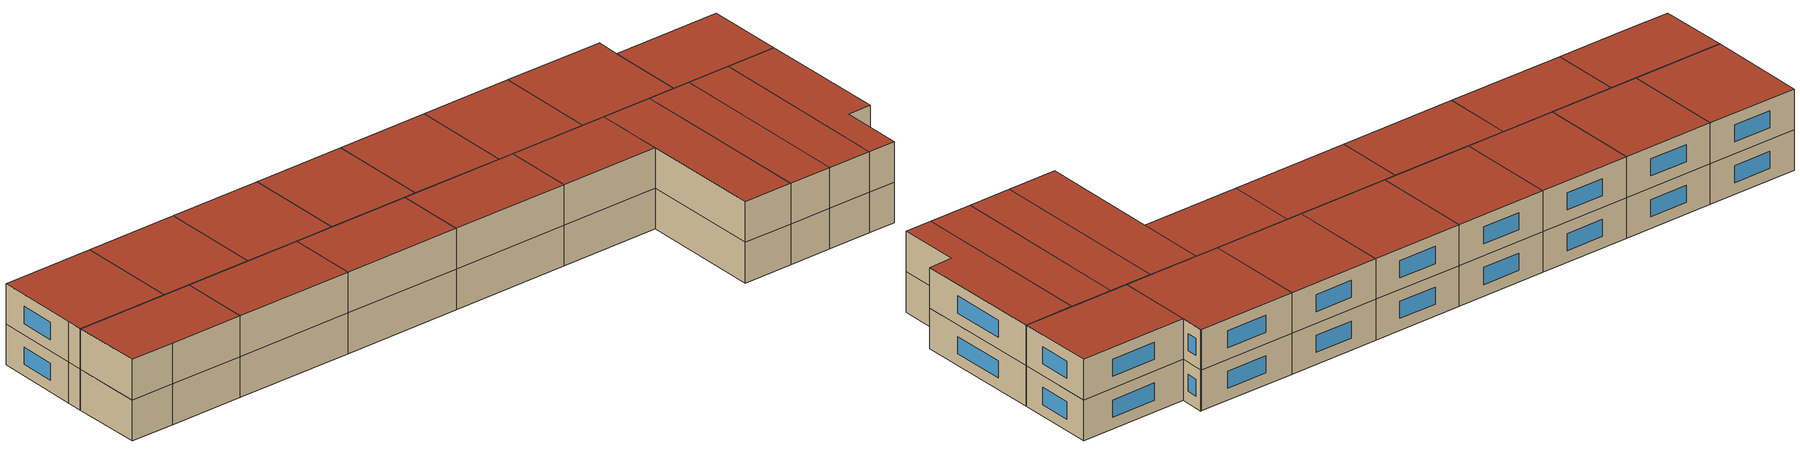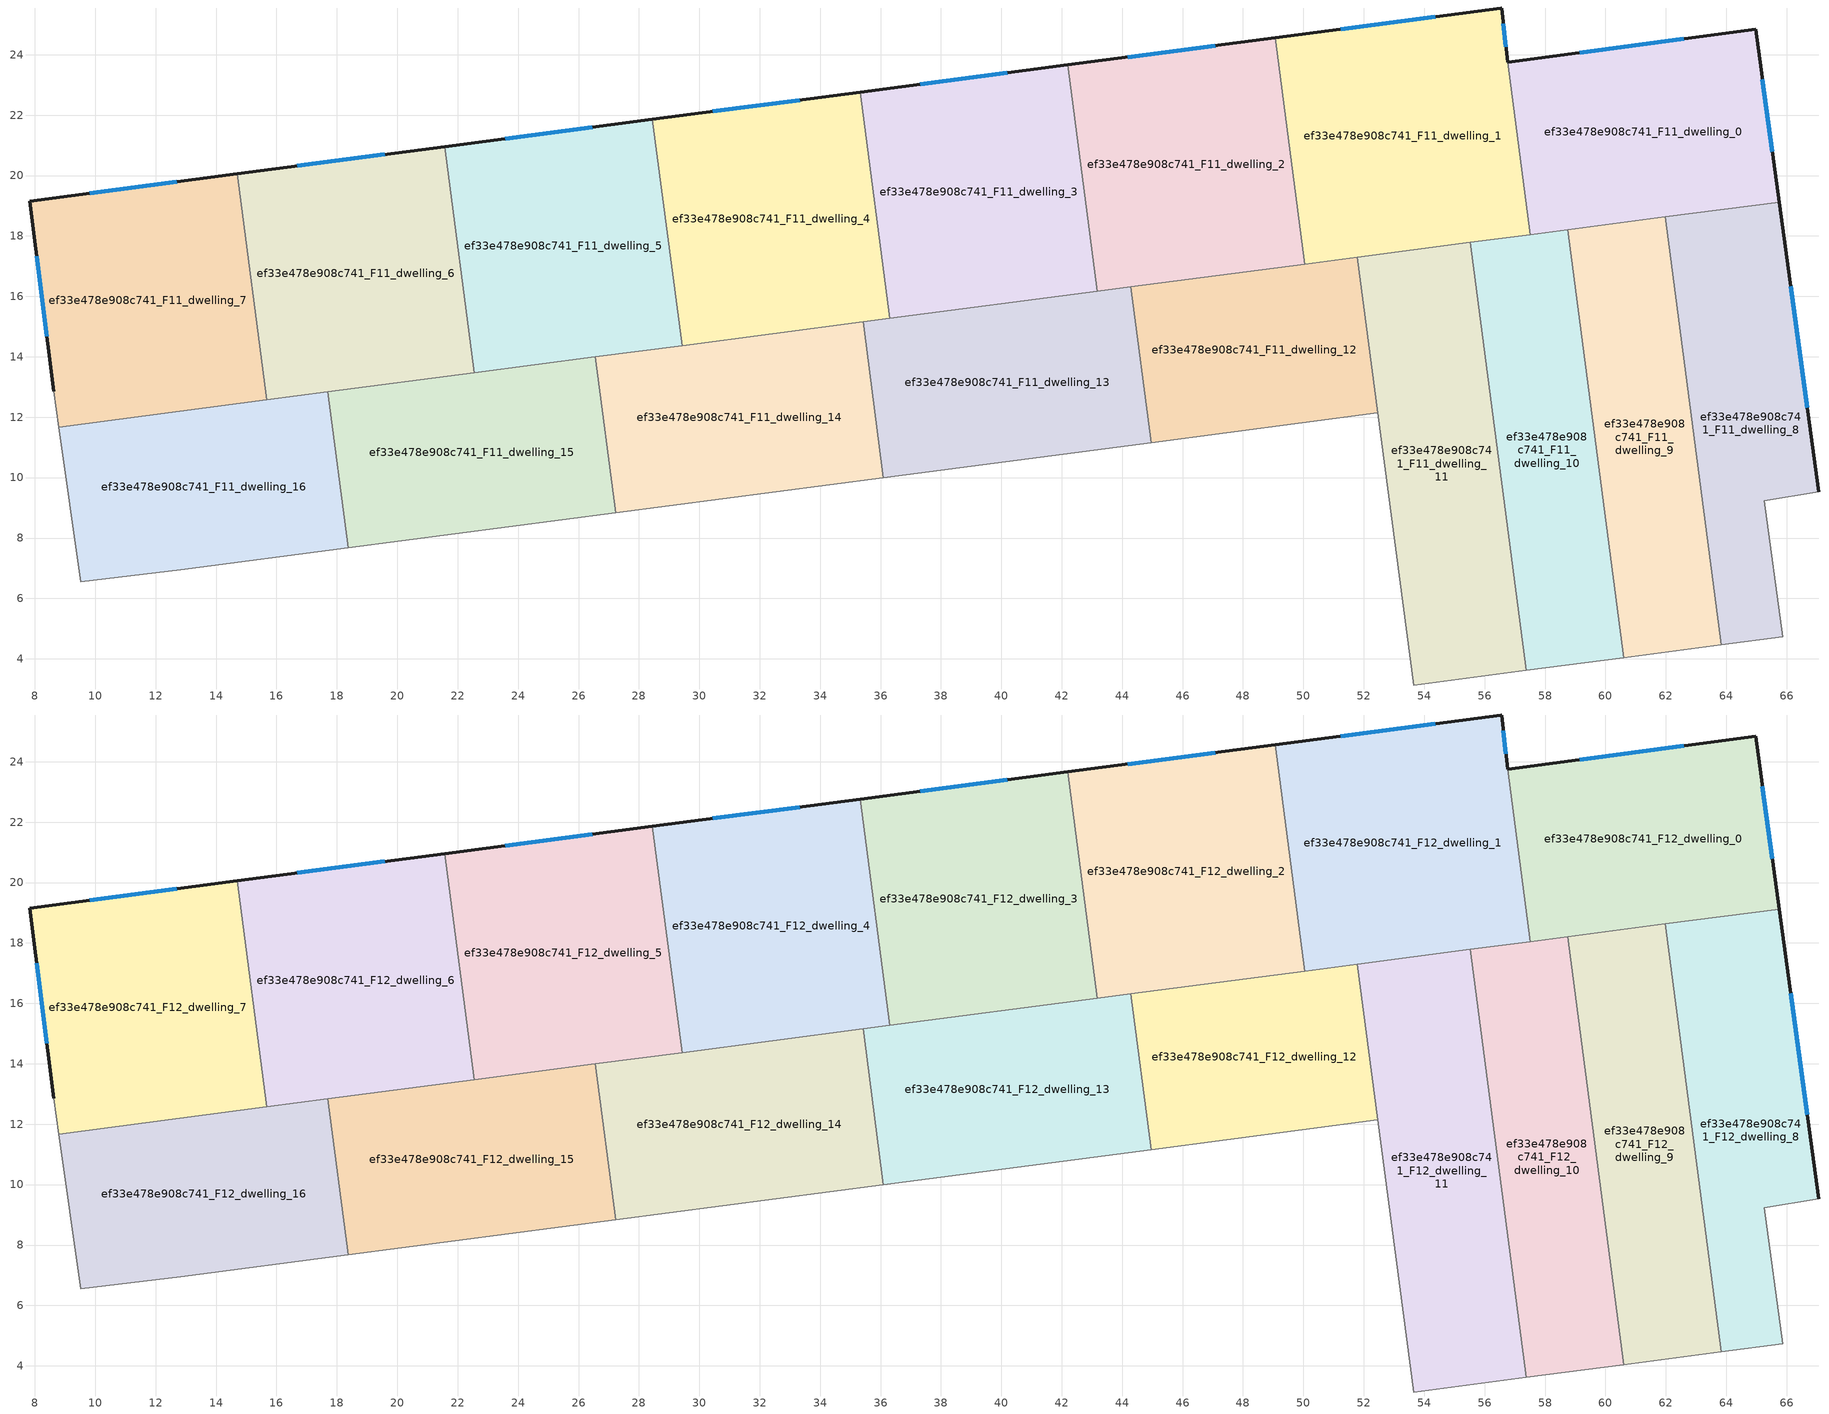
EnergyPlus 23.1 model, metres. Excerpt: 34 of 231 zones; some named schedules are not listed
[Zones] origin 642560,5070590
ef33e478e908c741_F11_dwelling_0
 floor to ef33e478e908c741_F10_dwelling_0 (EU_floor_Construction): 64.97,24.84 65.75,19.12 57.51,18.05 56.76,23.75 z33
 wall outside (EU_wall_Construction): 65.75,19.12 64.97,24.84 56.76,23.75 z33:36
 wall to ef33e478e908c741_F11_dwelling_1 (EU_wall_Construction): 56.76,23.75 57.51,18.05 z33:36
 wall to ef33e478e908c741_F11_dwelling_8 (EU_wall_Construction): 61.98,18.63 65.75,19.12 z33:36
 wall to ef33e478e908c741_F11_dwelling_9 (EU_wall_Construction): 58.75,18.21 61.98,18.63 z33:36
 wall to ef33e478e908c741_F11_dwelling_10 (EU_wall_Construction): 57.51,18.05 58.75,18.21 z33:36
 window (EU_Window_Construction): 62.59,24.53 59.14,24.07 / 65.53,20.78 65.2,23.19 z33.87:35.13
ef33e478e908c741_F11_dwelling_1
 floor to ef33e478e908c741_F10_dwelling_1 (EU_floor_Construction): 56.56,25.55 56.76,23.75 57.51,18.05 50.05,17.07 49.07,24.57 56.53,25.54 z33
 wall outside (EU_wall_Construction): 56.76,23.75 56.56,25.55 56.53,25.54 49.07,24.57 z33:36
 wall to ef33e478e908c741_F11_dwelling_2 (EU_wall_Construction): 49.07,24.57 50.05,17.07 z33:36
 wall to ef33e478e908c741_F11_dwelling_11 (EU_wall_Construction): 51.78,17.3 55.52,17.79 z33:36
 wall to ef33e478e908c741_F11_dwelling_10 (EU_wall_Construction): 55.52,17.79 57.51,18.05 z33:36
 wall to ef33e478e908c741_F11_dwelling_12 (EU_wall_Construction): 50.05,17.07 51.78,17.3 z33:36
 window (EU_Window_Construction): 54.36,25.26 51.23,24.85 / 56.71,24.27 56.62,25.03 z33.87:35.13
ef33e478e908c741_F11_dwelling_10
 floor to ef33e478e908c741_F10_dwelling_10 (EU_floor_Construction): 58.75,18.21 60.61,4.04 57.38,3.62 55.52,17.79 z33
 wall to ef33e478e908c741_F11_dwelling_9 (EU_wall_Construction): 60.61,4.04 58.75,18.21 z33:36
 wall adiabatic (EU_wall_Construction): 57.38,3.62 60.61,4.04 z33:36
 wall to ef33e478e908c741_F11_dwelling_11 (EU_wall_Construction): 55.52,17.79 57.38,3.62 z33:36
ef33e478e908c741_F11_dwelling_11
 floor to ef33e478e908c741_F10_dwelling_11 (EU_floor_Construction): 55.52,17.79 57.38,3.62 53.66,3.13 52.46,12.14 51.78,17.3 z33
 wall adiabatic (EU_wall_Construction): 52.46,12.14 53.66,3.13 57.38,3.62 z33:36
 wall to ef33e478e908c741_F11_dwelling_12 (EU_wall_Construction): 51.78,17.3 52.46,12.14 z33:36
ef33e478e908c741_F11_dwelling_12
 floor to ef33e478e908c741_F10_dwelling_12 (EU_floor_Construction): 51.78,17.3 52.46,12.14 44.96,11.16 44.29,16.32 z33
 wall adiabatic (EU_wall_Construction): 44.96,11.16 52.46,12.14 z33:36
 wall to ef33e478e908c741_F11_dwelling_13 (EU_wall_Construction): 44.29,16.32 44.96,11.16 z33:36
 wall to ef33e478e908c741_F11_dwelling_2 (EU_wall_Construction): 50.05,17.07 44.29,16.32 z33:36
ef33e478e908c741_F11_dwelling_13
 floor to ef33e478e908c741_F10_dwelling_13 (EU_floor_Construction): 44.29,16.32 44.96,11.16 36.1,10 35.42,15.16 z33
 wall adiabatic (EU_wall_Construction): 36.1,10 44.96,11.16 z33:36
 wall to ef33e478e908c741_F11_dwelling_14 (EU_wall_Construction): 35.42,15.16 36.1,10 z33:36
 wall to ef33e478e908c741_F11_dwelling_3 (EU_wall_Construction): 43.18,16.17 36.3,15.27 z33:36
 wall to ef33e478e908c741_F11_dwelling_2 (EU_wall_Construction): 44.29,16.32 43.18,16.17 z33:36
 wall to ef33e478e908c741_F11_dwelling_4 (EU_wall_Construction): 36.3,15.27 35.42,15.16 z33:36
ef33e478e908c741_F11_dwelling_14
 floor to ef33e478e908c741_F10_dwelling_14 (EU_floor_Construction): 35.42,15.16 36.1,10 27.23,8.83 26.56,14 z33
 wall adiabatic (EU_wall_Construction): 27.23,8.83 36.1,10 z33:36
 wall to ef33e478e908c741_F11_dwelling_15 (EU_wall_Construction): 26.56,14 27.23,8.83 z33:36
 wall to ef33e478e908c741_F11_dwelling_4 (EU_wall_Construction): 35.42,15.16 29.43,14.37 z33:36
 wall to ef33e478e908c741_F11_dwelling_5 (EU_wall_Construction): 29.43,14.37 26.56,14 z33:36
ef33e478e908c741_F11_dwelling_15
 floor to ef33e478e908c741_F10_dwelling_15 (EU_floor_Construction): 26.56,14 27.23,8.83 18.37,7.67 17.69,12.84 z33
 wall to ef33e478e908c741_F11_dwelling_16 (EU_wall_Construction): 17.69,12.84 18.37,7.67 z33:36
 wall adiabatic (EU_wall_Construction): 18.37,7.67 27.23,8.83 z33:36
 wall to ef33e478e908c741_F11_dwelling_6 (EU_wall_Construction): 22.55,13.47 17.69,12.84 z33:36
 wall to ef33e478e908c741_F11_dwelling_5 (EU_wall_Construction): 26.56,14 22.55,13.47 z33:36
ef33e478e908c741_F11_dwelling_16
 floor to ef33e478e908c741_F10_dwelling_16 (EU_floor_Construction): 17.69,12.84 18.37,7.67 12.83,6.95 9.53,6.55 8.79,11.67 z33
 wall adiabatic (EU_wall_Construction): 8.79,11.67 9.53,6.55 12.83,6.95 18.37,7.67 z33:36
 wall to ef33e478e908c741_F11_dwelling_7 (EU_wall_Construction): 15.67,12.57 8.79,11.67 z33:36
 wall to ef33e478e908c741_F11_dwelling_6 (EU_wall_Construction): 17.69,12.84 15.67,12.57 z33:36
ef33e478e908c741_F11_dwelling_2
 floor to ef33e478e908c741_F10_dwelling_2 (EU_floor_Construction): 49.07,24.57 50.05,17.07 43.18,16.17 42.2,23.66 z33
 wall outside (EU_wall_Construction): 49.07,24.57 42.2,23.66 z33:36
 wall to ef33e478e908c741_F11_dwelling_3 (EU_wall_Construction): 42.2,23.66 43.18,16.17 z33:36
 window (EU_Window_Construction): 47.07,24.3 44.19,23.93 z33.87:35.13
ef33e478e908c741_F11_dwelling_3
 floor to ef33e478e908c741_F10_dwelling_3 (EU_floor_Construction): 42.2,23.66 43.18,16.17 36.3,15.27 35.32,22.76 z33
 wall outside (EU_wall_Construction): 42.2,23.66 35.32,22.76 z33:36
 wall to ef33e478e908c741_F11_dwelling_4 (EU_wall_Construction): 35.32,22.76 36.3,15.27 z33:36
 window (EU_Window_Construction): 40.2,23.4 37.32,23.02 z33.87:35.13
ef33e478e908c741_F11_dwelling_4
 floor to ef33e478e908c741_F10_dwelling_4 (EU_floor_Construction): 35.32,22.76 36.3,15.27 29.43,14.37 28.45,21.86 z33
 wall outside (EU_wall_Construction): 35.32,22.76 28.45,21.86 z33:36
 wall to ef33e478e908c741_F11_dwelling_5 (EU_wall_Construction): 28.45,21.86 29.43,14.37 z33:36
 window (EU_Window_Construction): 33.33,22.5 30.44,22.12 z33.87:35.13
ef33e478e908c741_F11_dwelling_5
 floor to ef33e478e908c741_F10_dwelling_5 (EU_floor_Construction): 28.45,21.86 29.43,14.37 22.55,13.47 21.57,20.96 z33
 wall outside (EU_wall_Construction): 28.45,21.86 21.57,20.96 z33:36
 wall to ef33e478e908c741_F11_dwelling_6 (EU_wall_Construction): 21.57,20.96 22.55,13.47 z33:36
 window (EU_Window_Construction): 26.46,21.6 23.57,21.22 z33.87:35.13
ef33e478e908c741_F11_dwelling_6
 floor to ef33e478e908c741_F10_dwelling_6 (EU_floor_Construction): 21.57,20.96 22.55,13.47 15.67,12.57 14.69,20.06 z33
 wall outside (EU_wall_Construction): 21.57,20.96 14.69,20.06 z33:36
 wall to ef33e478e908c741_F11_dwelling_7 (EU_wall_Construction): 14.69,20.06 15.67,12.57 z33:36
 window (EU_Window_Construction): 19.58,20.7 16.69,20.32 z33.87:35.13
ef33e478e908c741_F11_dwelling_7
 floor to ef33e478e908c741_F10_dwelling_7 (EU_floor_Construction): 14.69,20.06 15.67,12.57 8.79,11.67 8.63,12.85 7.83,19.16 z33
 wall outside (EU_wall_Construction): 14.69,20.06 7.83,19.16 8.63,12.85 z33:36
 wall adiabatic (EU_wall_Construction): 8.63,12.85 8.79,11.67 z33:36
 window (EU_Window_Construction): 12.7,19.8 9.82,19.42 / 8.06,17.33 8.39,14.68 z33.87:35.13
ef33e478e908c741_F11_dwelling_8
 floor to ef33e478e908c741_F10_dwelling_8 (EU_floor_Construction): 65.75,19.12 67.07,9.53 65.27,9.23 65.86,4.73 63.84,4.46 61.98,18.63 z33
 wall outside (EU_wall_Construction): 67.07,9.53 65.75,19.12 z33:36
 wall to ef33e478e908c741_F11_dwelling_9 (EU_wall_Construction): 61.98,18.63 63.84,4.46 z33:36
 wall adiabatic (EU_wall_Construction): 63.84,4.46 65.86,4.73 65.27,9.23 67.07,9.53 z33:36
 window (EU_Window_Construction): 66.69,12.31 66.13,16.34 z33.87:35.13
ef33e478e908c741_F11_dwelling_9
 floor to ef33e478e908c741_F10_dwelling_9 (EU_floor_Construction): 61.98,18.63 63.84,4.46 60.61,4.04 58.75,18.21 z33
 wall adiabatic (EU_wall_Construction): 60.61,4.04 63.84,4.46 z33:36
ef33e478e908c741_F12_dwelling_0
 floor to ef33e478e908c741_F11_dwelling_0 (EU_floor_Construction): 64.97,24.84 65.75,19.12 57.51,18.05 56.76,23.75 z36
 wall outside (EU_wall_Construction): 65.75,19.12 64.97,24.84 56.76,23.75 z36:39
 wall to ef33e478e908c741_F12_dwelling_1 (EU_wall_Construction): 56.76,23.75 57.51,18.05 z36:39
 wall to ef33e478e908c741_F12_dwelling_8 (EU_wall_Construction): 61.98,18.63 65.75,19.12 z36:39
 wall to ef33e478e908c741_F12_dwelling_9 (EU_wall_Construction): 58.75,18.21 61.98,18.63 z36:39
 wall to ef33e478e908c741_F12_dwelling_10 (EU_wall_Construction): 57.51,18.05 58.75,18.21 z36:39
 window (EU_Window_Construction): 62.59,24.53 59.14,24.07 / 65.53,20.78 65.2,23.19 z36.87:38.13
 roof outside (EU_roof_Construction): 65.75,19.12 64.97,24.84 56.76,23.75 57.51,18.05 z39
ef33e478e908c741_F12_dwelling_1
 floor to ef33e478e908c741_F11_dwelling_1 (EU_floor_Construction): 56.56,25.55 56.76,23.75 57.51,18.05 50.05,17.07 49.07,24.57 56.53,25.54 z36
 wall outside (EU_wall_Construction): 56.76,23.75 56.56,25.55 56.53,25.54 49.07,24.57 z36:39
 wall to ef33e478e908c741_F12_dwelling_2 (EU_wall_Construction): 49.07,24.57 50.05,17.07 z36:39
 wall to ef33e478e908c741_F12_dwelling_11 (EU_wall_Construction): 51.78,17.3 55.52,17.79 z36:39
 wall to ef33e478e908c741_F12_dwelling_10 (EU_wall_Construction): 55.52,17.79 57.51,18.05 z36:39
 wall to ef33e478e908c741_F12_dwelling_12 (EU_wall_Construction): 50.05,17.07 51.78,17.3 z36:39
 window (EU_Window_Construction): 54.36,25.26 51.23,24.85 / 56.71,24.27 56.62,25.03 z36.87:38.13
 roof outside (EU_roof_Construction): 57.51,18.05 56.76,23.75 56.56,25.55 56.53,25.54 49.07,24.57 50.05,17.07 z39
ef33e478e908c741_F12_dwelling_10
 floor to ef33e478e908c741_F11_dwelling_10 (EU_floor_Construction): 58.75,18.21 60.61,4.04 57.38,3.62 55.52,17.79 z36
 wall to ef33e478e908c741_F12_dwelling_9 (EU_wall_Construction): 60.61,4.04 58.75,18.21 z36:39
 wall adiabatic (EU_wall_Construction): 57.38,3.62 60.61,4.04 z36:39
 wall to ef33e478e908c741_F12_dwelling_11 (EU_wall_Construction): 55.52,17.79 57.38,3.62 z36:39
 roof outside (EU_roof_Construction): 60.61,4.04 58.75,18.21 55.52,17.79 57.38,3.62 z39
ef33e478e908c741_F12_dwelling_11
 floor to ef33e478e908c741_F11_dwelling_11 (EU_floor_Construction): 55.52,17.79 57.38,3.62 53.66,3.13 52.46,12.14 51.78,17.3 z36
 wall adiabatic (EU_wall_Construction): 52.46,12.14 53.66,3.13 57.38,3.62 z36:39
 wall to ef33e478e908c741_F12_dwelling_12 (EU_wall_Construction): 51.78,17.3 52.46,12.14 z36:39
 roof outside (EU_roof_Construction): 57.38,3.62 55.52,17.79 51.78,17.3 52.46,12.14 53.66,3.13 z39
ef33e478e908c741_F12_dwelling_12
 floor to ef33e478e908c741_F11_dwelling_12 (EU_floor_Construction): 51.78,17.3 52.46,12.14 44.96,11.16 44.29,16.32 z36
 wall adiabatic (EU_wall_Construction): 44.96,11.16 52.46,12.14 z36:39
 wall to ef33e478e908c741_F12_dwelling_13 (EU_wall_Construction): 44.29,16.32 44.96,11.16 z36:39
 wall to ef33e478e908c741_F12_dwelling_2 (EU_wall_Construction): 50.05,17.07 44.29,16.32 z36:39
 roof outside (EU_roof_Construction): 52.46,12.14 51.78,17.3 44.29,16.32 44.96,11.16 z39
ef33e478e908c741_F12_dwelling_13
 floor to ef33e478e908c741_F11_dwelling_13 (EU_floor_Construction): 44.29,16.32 44.96,11.16 36.1,10 35.42,15.16 z36
 wall adiabatic (EU_wall_Construction): 36.1,10 44.96,11.16 z36:39
 wall to ef33e478e908c741_F12_dwelling_14 (EU_wall_Construction): 35.42,15.16 36.1,10 z36:39
 wall to ef33e478e908c741_F12_dwelling_3 (EU_wall_Construction): 43.18,16.17 36.3,15.27 z36:39
 wall to ef33e478e908c741_F12_dwelling_2 (EU_wall_Construction): 44.29,16.32 43.18,16.17 z36:39
 wall to ef33e478e908c741_F12_dwelling_4 (EU_wall_Construction): 36.3,15.27 35.42,15.16 z36:39
 roof outside (EU_roof_Construction): 44.96,11.16 44.29,16.32 35.42,15.16 36.1,10 z39
ef33e478e908c741_F12_dwelling_14
 floor to ef33e478e908c741_F11_dwelling_14 (EU_floor_Construction): 35.42,15.16 36.1,10 27.23,8.83 26.56,14 z36
 wall adiabatic (EU_wall_Construction): 27.23,8.83 36.1,10 z36:39
 wall to ef33e478e908c741_F12_dwelling_15 (EU_wall_Construction): 26.56,14 27.23,8.83 z36:39
 wall to ef33e478e908c741_F12_dwelling_4 (EU_wall_Construction): 35.42,15.16 29.43,14.37 z36:39
 wall to ef33e478e908c741_F12_dwelling_5 (EU_wall_Construction): 29.43,14.37 26.56,14 z36:39
 roof outside (EU_roof_Construction): 36.1,10 35.42,15.16 26.56,14 27.23,8.83 z39
ef33e478e908c741_F12_dwelling_15
 floor to ef33e478e908c741_F11_dwelling_15 (EU_floor_Construction): 26.56,14 27.23,8.83 18.37,7.67 17.69,12.84 z36
 wall to ef33e478e908c741_F12_dwelling_16 (EU_wall_Construction): 17.69,12.84 18.37,7.67 z36:39
 wall adiabatic (EU_wall_Construction): 18.37,7.67 27.23,8.83 z36:39
 wall to ef33e478e908c741_F12_dwelling_6 (EU_wall_Construction): 22.55,13.47 17.69,12.84 z36:39
 wall to ef33e478e908c741_F12_dwelling_5 (EU_wall_Construction): 26.56,14 22.55,13.47 z36:39
 roof outside (EU_roof_Construction): 27.23,8.83 26.56,14 17.69,12.84 18.37,7.67 z39
ef33e478e908c741_F12_dwelling_16
 floor to ef33e478e908c741_F11_dwelling_16 (EU_floor_Construction): 17.69,12.84 18.37,7.67 12.83,6.95 9.53,6.55 8.79,11.67 z36
 wall adiabatic (EU_wall_Construction): 8.79,11.67 9.53,6.55 12.83,6.95 18.37,7.67 z36:39
 wall to ef33e478e908c741_F12_dwelling_7 (EU_wall_Construction): 15.67,12.57 8.79,11.67 z36:39
 wall to ef33e478e908c741_F12_dwelling_6 (EU_wall_Construction): 17.69,12.84 15.67,12.57 z36:39
 roof outside (EU_roof_Construction): 18.37,7.67 17.69,12.84 8.79,11.67 9.53,6.55 12.83,6.95 z39
ef33e478e908c741_F12_dwelling_2
 floor to ef33e478e908c741_F11_dwelling_2 (EU_floor_Construction): 49.07,24.57 50.05,17.07 43.18,16.17 42.2,23.66 z36
 wall outside (EU_wall_Construction): 49.07,24.57 42.2,23.66 z36:39
 wall to ef33e478e908c741_F12_dwelling_3 (EU_wall_Construction): 42.2,23.66 43.18,16.17 z36:39
 window (EU_Window_Construction): 47.07,24.3 44.19,23.93 z36.87:38.13
 roof outside (EU_roof_Construction): 50.05,17.07 49.07,24.57 42.2,23.66 43.18,16.17 z39
ef33e478e908c741_F12_dwelling_3
 floor to ef33e478e908c741_F11_dwelling_3 (EU_floor_Construction): 42.2,23.66 43.18,16.17 36.3,15.27 35.32,22.76 z36
 wall outside (EU_wall_Construction): 42.2,23.66 35.32,22.76 z36:39
 wall to ef33e478e908c741_F12_dwelling_4 (EU_wall_Construction): 35.32,22.76 36.3,15.27 z36:39
 window (EU_Window_Construction): 40.2,23.4 37.32,23.02 z36.87:38.13
 roof outside (EU_roof_Construction): 43.18,16.17 42.2,23.66 35.32,22.76 36.3,15.27 z39
ef33e478e908c741_F12_dwelling_4
 floor to ef33e478e908c741_F11_dwelling_4 (EU_floor_Construction): 35.32,22.76 36.3,15.27 29.43,14.37 28.45,21.86 z36
 wall outside (EU_wall_Construction): 35.32,22.76 28.45,21.86 z36:39
 wall to ef33e478e908c741_F12_dwelling_5 (EU_wall_Construction): 28.45,21.86 29.43,14.37 z36:39
 window (EU_Window_Construction): 33.33,22.5 30.44,22.12 z36.87:38.13
 roof outside (EU_roof_Construction): 36.3,15.27 35.32,22.76 28.45,21.86 29.43,14.37 z39
ef33e478e908c741_F12_dwelling_5
 floor to ef33e478e908c741_F11_dwelling_5 (EU_floor_Construction): 28.45,21.86 29.43,14.37 22.55,13.47 21.57,20.96 z36
 wall outside (EU_wall_Construction): 28.45,21.86 21.57,20.96 z36:39
 wall to ef33e478e908c741_F12_dwelling_6 (EU_wall_Construction): 21.57,20.96 22.55,13.47 z36:39
 window (EU_Window_Construction): 26.46,21.6 23.57,21.22 z36.87:38.13
 roof outside (EU_roof_Construction): 29.43,14.37 28.45,21.86 21.57,20.96 22.55,13.47 z39
ef33e478e908c741_F12_dwelling_6
 floor to ef33e478e908c741_F11_dwelling_6 (EU_floor_Construction): 21.57,20.96 22.55,13.47 15.67,12.57 14.69,20.06 z36
 wall outside (EU_wall_Construction): 21.57,20.96 14.69,20.06 z36:39
 wall to ef33e478e908c741_F12_dwelling_7 (EU_wall_Construction): 14.69,20.06 15.67,12.57 z36:39
 window (EU_Window_Construction): 19.58,20.7 16.69,20.32 z36.87:38.13
 roof outside (EU_roof_Construction): 22.55,13.47 21.57,20.96 14.69,20.06 15.67,12.57 z39
ef33e478e908c741_F12_dwelling_7
 floor to ef33e478e908c741_F11_dwelling_7 (EU_floor_Construction): 14.69,20.06 15.67,12.57 8.79,11.67 8.63,12.85 7.83,19.16 z36
 wall outside (EU_wall_Construction): 14.69,20.06 7.83,19.16 8.63,12.85 z36:39
 wall adiabatic (EU_wall_Construction): 8.63,12.85 8.79,11.67 z36:39
 window (EU_Window_Construction): 12.7,19.8 9.82,19.42 / 8.06,17.33 8.39,14.68 z36.87:38.13
 roof outside (EU_roof_Construction): 15.67,12.57 14.69,20.06 7.83,19.16 8.63,12.85 8.79,11.67 z39
ef33e478e908c741_F12_dwelling_8
 floor to ef33e478e908c741_F11_dwelling_8 (EU_floor_Construction): 65.75,19.12 67.07,9.53 65.27,9.23 65.86,4.73 63.84,4.46 61.98,18.63 z36
 wall outside (EU_wall_Construction): 67.07,9.53 65.75,19.12 z36:39
 wall to ef33e478e908c741_F12_dwelling_9 (EU_wall_Construction): 61.98,18.63 63.84,4.46 z36:39
 wall adiabatic (EU_wall_Construction): 63.84,4.46 65.86,4.73 65.27,9.23 67.07,9.53 z36:39
 window (EU_Window_Construction): 66.69,12.31 66.13,16.34 z36.87:38.13
 roof outside (EU_roof_Construction): 65.86,4.73 65.27,9.23 67.07,9.53 65.75,19.12 61.98,18.63 63.84,4.46 z39
ef33e478e908c741_F12_dwelling_9
 floor to ef33e478e908c741_F11_dwelling_9 (EU_floor_Construction): 61.98,18.63 63.84,4.46 60.61,4.04 58.75,18.21 z36
 wall adiabatic (EU_wall_Construction): 60.61,4.04 63.84,4.46 z36:39
 roof outside (EU_roof_Construction): 63.84,4.46 61.98,18.63 58.75,18.21 60.61,4.04 z39
[Building]
EU S2 Campaign: North Axis=0; Terrain=City; Solar Distribution=FullExterior
[Site:Location]
Lyon-Bron: Latitude=45.75; Longitude=5; Time Zone=1; Elevation=198
[SizingPeriod:WeatherFileDays]
AnnualSizingPeriod: Begin Month=1; Begin Day of Month=1; End Month=12; End Day of Month=31; Day of Week for Start Day=Monday; Use Weather File Daylight Saving Period=No; Use Weather File Rain and Snow Indicators=No
[MATERIAL]
EU_InternalMass_Material: Roughness=MediumRough; Thickness=0.1; Conductivity=1; Density=1800; Specific Heat=900; Thermal Absorptance=0.9; Solar Absorptance=0.7; Visible Absorptance=0.7
[MATERIAL:NOMASS] Roughness=MediumRough; Thermal Absorptance=0.9; Solar Absorptance=0.7; Visible Absorptance=0.7
Name | Thermal Resistance
EU_wall_NoMass | 1.15691
EU_roof_NoMass | 1.19505
EU_floor_NoMass | 1.78277
[WINDOWMATERIAL:SIMPLEGLAZINGSYSTEM]
EU_Window_SimpleGlazing: UFactor=2.71266; Solar Heat Gain Coefficient=0.75; Visible Transmittance=0.75
[CONSTRUCTION]
EU_wall_Construction: EU_wall_NoMass
EU_roof_Construction: EU_roof_NoMass
EU_floor_Construction: EU_floor_NoMass
EU_Window_Construction: EU_Window_SimpleGlazing
EU_InternalMass_Construction: EU_InternalMass_Material
[ZONE] Type=1; Multiplier=1; Ceiling Height=autocalculate; Floor Area=autocalculate; Part of Total Floor Area=Yes
Name | Volume
ef33e478e908c741_F11_dwelling_0; ef33e478e908c741_F12_dwelling_0 | 143.422
ef33e478e908c741_F11_dwelling_1; ef33e478e908c741_F12_dwelling_1 | 170.776
ef33e478e908c741_F11_dwelling_10; ef33e478e908c741_F12_dwelling_10 | 139.666
ef33e478e908c741_F11_dwelling_11; ef33e478e908c741_F12_dwelling_11 | 161.384
ef33e478e908c741_F11_dwelling_12; ef33e478e908c741_F12_dwelling_12 | 117.94
ef33e478e908c741_F11_dwelling_13; ef33e478e908c741_F12_dwelling_13 | 139.639
ef33e478e908c741_F11_dwelling_14; ef33e478e908c741_F12_dwelling_14 | 139.651
ef33e478e908c741_F11_dwelling_15; ef33e478e908c741_F12_dwelling_15 | 139.64
ef33e478e908c741_F11_dwelling_16; ef33e478e908c741_F12_dwelling_16 | 139.644
ef33e478e908c741_F11_dwelling_2; ef33e478e908c741_F12_dwelling_2 | 157.11
ef33e478e908c741_F11_dwelling_3; ef33e478e908c741_F12_dwelling_3 | 157.124
ef33e478e908c741_F11_dwelling_4; ef33e478e908c741_F12_dwelling_4 | 157.106
ef33e478e908c741_F11_dwelling_5; ef33e478e908c741_F12_dwelling_5 | 157.084
ef33e478e908c741_F11_dwelling_6; ef33e478e908c741_F12_dwelling_6 | 157.115
ef33e478e908c741_F11_dwelling_7; ef33e478e908c741_F12_dwelling_7 | 157.107
ef33e478e908c741_F11_dwelling_8; ef33e478e908c741_F12_dwelling_8 | 139.655
ef33e478e908c741_F11_dwelling_9; ef33e478e908c741_F12_dwelling_9 | 139.622
[INTERNALMASS] Construction=EU_InternalMass_Construction
Name | Zone or ZoneList | Surface Area
ef33e478e908c741_F11_dwelling_0_EU_InternalMass | ef33e478e908c741_F11_dwelling_0 | 47.8076
ef33e478e908c741_F11_dwelling_1_EU_InternalMass | ef33e478e908c741_F11_dwelling_1 | 56.9256
ef33e478e908c741_F11_dwelling_2_EU_InternalMass | ef33e478e908c741_F11_dwelling_2 | 52.37
ef33e478e908c741_F11_dwelling_3_EU_InternalMass | ef33e478e908c741_F11_dwelling_3 | 52.3745
ef33e478e908c741_F11_dwelling_4_EU_InternalMass | ef33e478e908c741_F11_dwelling_4 | 52.3686
ef33e478e908c741_F11_dwelling_5_EU_InternalMass | ef33e478e908c741_F11_dwelling_5 | 52.3617
ef33e478e908c741_F11_dwelling_6_EU_InternalMass | ef33e478e908c741_F11_dwelling_6 | 52.3714
ef33e478e908c741_F11_dwelling_7_EU_InternalMass | ef33e478e908c741_F11_dwelling_7 | 52.3693
ef33e478e908c741_F11_dwelling_8_EU_InternalMass | ef33e478e908c741_F11_dwelling_8 | 46.5516
ef33e478e908c741_F11_dwelling_9_EU_InternalMass | ef33e478e908c741_F11_dwelling_9 | 46.5407
ef33e478e908c741_F11_dwelling_10_EU_InternalMass | ef33e478e908c741_F11_dwelling_10 | 46.5549
ef33e478e908c741_F11_dwelling_11_EU_InternalMass | ef33e478e908c741_F11_dwelling_11 | 53.7947
ef33e478e908c741_F11_dwelling_12_EU_InternalMass | ef33e478e908c741_F11_dwelling_12 | 39.3134
ef33e478e908c741_F11_dwelling_13_EU_InternalMass | ef33e478e908c741_F11_dwelling_13 | 46.5467
ef33e478e908c741_F11_dwelling_14_EU_InternalMass | ef33e478e908c741_F11_dwelling_14 | 46.55
ef33e478e908c741_F11_dwelling_15_EU_InternalMass | ef33e478e908c741_F11_dwelling_15 | 46.5493
ef33e478e908c741_F11_dwelling_16_EU_InternalMass | ef33e478e908c741_F11_dwelling_16 | 46.5485
ef33e478e908c741_F12_dwelling_0_EU_InternalMass | ef33e478e908c741_F12_dwelling_0 | 47.8076
ef33e478e908c741_F12_dwelling_1_EU_InternalMass | ef33e478e908c741_F12_dwelling_1 | 56.9256
ef33e478e908c741_F12_dwelling_2_EU_InternalMass | ef33e478e908c741_F12_dwelling_2 | 52.37
ef33e478e908c741_F12_dwelling_3_EU_InternalMass | ef33e478e908c741_F12_dwelling_3 | 52.3745
ef33e478e908c741_F12_dwelling_4_EU_InternalMass | ef33e478e908c741_F12_dwelling_4 | 52.3686
ef33e478e908c741_F12_dwelling_5_EU_InternalMass | ef33e478e908c741_F12_dwelling_5 | 52.3617
ef33e478e908c741_F12_dwelling_6_EU_InternalMass | ef33e478e908c741_F12_dwelling_6 | 52.3714
ef33e478e908c741_F12_dwelling_7_EU_InternalMass | ef33e478e908c741_F12_dwelling_7 | 52.3693
ef33e478e908c741_F12_dwelling_8_EU_InternalMass | ef33e478e908c741_F12_dwelling_8 | 46.5516
ef33e478e908c741_F12_dwelling_9_EU_InternalMass | ef33e478e908c741_F12_dwelling_9 | 46.5407
ef33e478e908c741_F12_dwelling_10_EU_InternalMass | ef33e478e908c741_F12_dwelling_10 | 46.5549
ef33e478e908c741_F12_dwelling_11_EU_InternalMass | ef33e478e908c741_F12_dwelling_11 | 53.7947
ef33e478e908c741_F12_dwelling_12_EU_InternalMass | ef33e478e908c741_F12_dwelling_12 | 39.3134
ef33e478e908c741_F12_dwelling_13_EU_InternalMass | ef33e478e908c741_F12_dwelling_13 | 46.5467
ef33e478e908c741_F12_dwelling_14_EU_InternalMass | ef33e478e908c741_F12_dwelling_14 | 46.55
ef33e478e908c741_F12_dwelling_15_EU_InternalMass | ef33e478e908c741_F12_dwelling_15 | 46.5493
ef33e478e908c741_F12_dwelling_16_EU_InternalMass | ef33e478e908c741_F12_dwelling_16 | 46.5485
[OTHEREQUIPMENT] Fuel Type=Electricity; Design Level Calculation Method=Watts/Area; Power per Zone Floor Area=1; Fraction Latent=0; Fraction Radiant=0; Fraction Lost=0; Carbon Dioxide Generation Rate=0; EndUse Subcategory=EU_Step8_InternalGains
Name | Zone or ZoneList or Space or SpaceList | Schedule
EU_Step8_InternalGain_ef33e478e908c741_F11_dwelling_0_f000 | ef33e478e908c741_F11_dwelling_0 | EU_Step8_GainSchedule_ef33e478e908c741_F11_dwelling_0_f000
EU_Step8_InternalGain_ef33e478e908c741_F11_dwelling_1_f000 | ef33e478e908c741_F11_dwelling_1 | EU_Step8_GainSchedule_ef33e478e908c741_F11_dwelling_1_f000
EU_Step8_InternalGain_ef33e478e908c741_F11_dwelling_2_f000 | ef33e478e908c741_F11_dwelling_2 | EU_Step8_GainSchedule_ef33e478e908c741_F11_dwelling_2_f000
EU_Step8_InternalGain_ef33e478e908c741_F11_dwelling_3_f000 | ef33e478e908c741_F11_dwelling_3 | EU_Step8_GainSchedule_ef33e478e908c741_F11_dwelling_3_f000
EU_Step8_InternalGain_ef33e478e908c741_F11_dwelling_4_f000 | ef33e478e908c741_F11_dwelling_4 | EU_Step8_GainSchedule_ef33e478e908c741_F11_dwelling_4_f000
EU_Step8_InternalGain_ef33e478e908c741_F11_dwelling_5_f000 | ef33e478e908c741_F11_dwelling_5 | EU_Step8_GainSchedule_ef33e478e908c741_F11_dwelling_5_f000
EU_Step8_InternalGain_ef33e478e908c741_F11_dwelling_6_f000 | ef33e478e908c741_F11_dwelling_6 | EU_Step8_GainSchedule_ef33e478e908c741_F11_dwelling_6_f000
EU_Step8_InternalGain_ef33e478e908c741_F11_dwelling_7_f000 | ef33e478e908c741_F11_dwelling_7 | EU_Step8_GainSchedule_ef33e478e908c741_F11_dwelling_7_f000
EU_Step8_InternalGain_ef33e478e908c741_F11_dwelling_8_f000 | ef33e478e908c741_F11_dwelling_8 | EU_Step8_GainSchedule_ef33e478e908c741_F11_dwelling_8_f000
EU_Step8_InternalGain_ef33e478e908c741_F11_dwelling_9_f000 | ef33e478e908c741_F11_dwelling_9 | EU_Step8_GainSchedule_ef33e478e908c741_F11_dwelling_9_f000
EU_Step8_InternalGain_ef33e478e908c741_F11_dwelling_10_f000 | ef33e478e908c741_F11_dwelling_10 | EU_Step8_GainSchedule_ef33e478e908c741_F11_dwelling_10_f000
EU_Step8_InternalGain_ef33e478e908c741_F11_dwelling_11_f000 | ef33e478e908c741_F11_dwelling_11 | EU_Step8_GainSchedule_ef33e478e908c741_F11_dwelling_11_f000
EU_Step8_InternalGain_ef33e478e908c741_F11_dwelling_12_f000 | ef33e478e908c741_F11_dwelling_12 | EU_Step8_GainSchedule_ef33e478e908c741_F11_dwelling_12_f000
EU_Step8_InternalGain_ef33e478e908c741_F11_dwelling_13_f000 | ef33e478e908c741_F11_dwelling_13 | EU_Step8_GainSchedule_ef33e478e908c741_F11_dwelling_13_f000
EU_Step8_InternalGain_ef33e478e908c741_F11_dwelling_14_f000 | ef33e478e908c741_F11_dwelling_14 | EU_Step8_GainSchedule_ef33e478e908c741_F11_dwelling_14_f000
EU_Step8_InternalGain_ef33e478e908c741_F11_dwelling_15_f000 | ef33e478e908c741_F11_dwelling_15 | EU_Step8_GainSchedule_ef33e478e908c741_F11_dwelling_15_f000
EU_Step8_InternalGain_ef33e478e908c741_F11_dwelling_16_f000 | ef33e478e908c741_F11_dwelling_16 | EU_Step8_GainSchedule_ef33e478e908c741_F11_dwelling_16_f000
EU_Step8_InternalGain_ef33e478e908c741_F12_dwelling_0_f000 | ef33e478e908c741_F12_dwelling_0 | EU_Step8_GainSchedule_ef33e478e908c741_F12_dwelling_0_f000
EU_Step8_InternalGain_ef33e478e908c741_F12_dwelling_1_f000 | ef33e478e908c741_F12_dwelling_1 | EU_Step8_GainSchedule_ef33e478e908c741_F12_dwelling_1_f000
EU_Step8_InternalGain_ef33e478e908c741_F12_dwelling_2_f000 | ef33e478e908c741_F12_dwelling_2 | EU_Step8_GainSchedule_ef33e478e908c741_F12_dwelling_2_f000
EU_Step8_InternalGain_ef33e478e908c741_F12_dwelling_3_f000 | ef33e478e908c741_F12_dwelling_3 | EU_Step8_GainSchedule_ef33e478e908c741_F12_dwelling_3_f000
EU_Step8_InternalGain_ef33e478e908c741_F12_dwelling_4_f000 | ef33e478e908c741_F12_dwelling_4 | EU_Step8_GainSchedule_ef33e478e908c741_F12_dwelling_4_f000
EU_Step8_InternalGain_ef33e478e908c741_F12_dwelling_5_f000 | ef33e478e908c741_F12_dwelling_5 | EU_Step8_GainSchedule_ef33e478e908c741_F12_dwelling_5_f000
EU_Step8_InternalGain_ef33e478e908c741_F12_dwelling_6_f000 | ef33e478e908c741_F12_dwelling_6 | EU_Step8_GainSchedule_ef33e478e908c741_F12_dwelling_6_f000
EU_Step8_InternalGain_ef33e478e908c741_F12_dwelling_7_f000 | ef33e478e908c741_F12_dwelling_7 | EU_Step8_GainSchedule_ef33e478e908c741_F12_dwelling_7_f000
EU_Step8_InternalGain_ef33e478e908c741_F12_dwelling_8_f000 | ef33e478e908c741_F12_dwelling_8 | EU_Step8_GainSchedule_ef33e478e908c741_F12_dwelling_8_f000
EU_Step8_InternalGain_ef33e478e908c741_F12_dwelling_9_f000 | ef33e478e908c741_F12_dwelling_9 | EU_Step8_GainSchedule_ef33e478e908c741_F12_dwelling_9_f000
EU_Step8_InternalGain_ef33e478e908c741_F12_dwelling_10_f000 | ef33e478e908c741_F12_dwelling_10 | EU_Step8_GainSchedule_ef33e478e908c741_F12_dwelling_10_f000
EU_Step8_InternalGain_ef33e478e908c741_F12_dwelling_11_f000 | ef33e478e908c741_F12_dwelling_11 | EU_Step8_GainSchedule_ef33e478e908c741_F12_dwelling_11_f000
EU_Step8_InternalGain_ef33e478e908c741_F12_dwelling_12_f000 | ef33e478e908c741_F12_dwelling_12 | EU_Step8_GainSchedule_ef33e478e908c741_F12_dwelling_12_f000
EU_Step8_InternalGain_ef33e478e908c741_F12_dwelling_13_f000 | ef33e478e908c741_F12_dwelling_13 | EU_Step8_GainSchedule_ef33e478e908c741_F12_dwelling_13_f000
EU_Step8_InternalGain_ef33e478e908c741_F12_dwelling_14_f000 | ef33e478e908c741_F12_dwelling_14 | EU_Step8_GainSchedule_ef33e478e908c741_F12_dwelling_14_f000
EU_Step8_InternalGain_ef33e478e908c741_F12_dwelling_15_f000 | ef33e478e908c741_F12_dwelling_15 | EU_Step8_GainSchedule_ef33e478e908c741_F12_dwelling_15_f000
EU_Step8_InternalGain_ef33e478e908c741_F12_dwelling_16_f000 | ef33e478e908c741_F12_dwelling_16 | EU_Step8_GainSchedule_ef33e478e908c741_F12_dwelling_16_f000
[ZONEVENTILATION:DESIGNFLOWRATE] Schedule=EU_AlwaysOn; Design Flow Rate Calculation Method=AirChanges/Hour; Air Changes per Hour=0.551728; Ventilation Type=Natural; Fan Pressure Rise=0; Fan Total Efficiency=1; Constant Term Coefficient=1; Temperature Term Coefficient=0; Velocity Term Coefficient=0; Velocity Squared Term Coefficient=0; Minimum Indoor Temperature=-100; Maximum Indoor Temperature=100; Delta Temperature=-100; Minimum Outdoor Temperature=-100; Maximum Outdoor Temperature=100; Maximum Wind Speed=40
Name | Zone or ZoneList or Space or SpaceList
EU_ConstantAir_ef33e478e908c741_F11_dwelling_0 | ef33e478e908c741_F11_dwelling_0
EU_ConstantAir_ef33e478e908c741_F11_dwelling_1 | ef33e478e908c741_F11_dwelling_1
EU_ConstantAir_ef33e478e908c741_F11_dwelling_2 | ef33e478e908c741_F11_dwelling_2
EU_ConstantAir_ef33e478e908c741_F11_dwelling_3 | ef33e478e908c741_F11_dwelling_3
EU_ConstantAir_ef33e478e908c741_F11_dwelling_4 | ef33e478e908c741_F11_dwelling_4
EU_ConstantAir_ef33e478e908c741_F11_dwelling_5 | ef33e478e908c741_F11_dwelling_5
EU_ConstantAir_ef33e478e908c741_F11_dwelling_6 | ef33e478e908c741_F11_dwelling_6
EU_ConstantAir_ef33e478e908c741_F11_dwelling_7 | ef33e478e908c741_F11_dwelling_7
EU_ConstantAir_ef33e478e908c741_F11_dwelling_8 | ef33e478e908c741_F11_dwelling_8
EU_ConstantAir_ef33e478e908c741_F11_dwelling_9 | ef33e478e908c741_F11_dwelling_9
EU_ConstantAir_ef33e478e908c741_F11_dwelling_10 | ef33e478e908c741_F11_dwelling_10
EU_ConstantAir_ef33e478e908c741_F11_dwelling_11 | ef33e478e908c741_F11_dwelling_11
EU_ConstantAir_ef33e478e908c741_F11_dwelling_12 | ef33e478e908c741_F11_dwelling_12
EU_ConstantAir_ef33e478e908c741_F11_dwelling_13 | ef33e478e908c741_F11_dwelling_13
EU_ConstantAir_ef33e478e908c741_F11_dwelling_14 | ef33e478e908c741_F11_dwelling_14
EU_ConstantAir_ef33e478e908c741_F11_dwelling_15 | ef33e478e908c741_F11_dwelling_15
EU_ConstantAir_ef33e478e908c741_F11_dwelling_16 | ef33e478e908c741_F11_dwelling_16
EU_ConstantAir_ef33e478e908c741_F12_dwelling_0 | ef33e478e908c741_F12_dwelling_0
EU_ConstantAir_ef33e478e908c741_F12_dwelling_1 | ef33e478e908c741_F12_dwelling_1
EU_ConstantAir_ef33e478e908c741_F12_dwelling_2 | ef33e478e908c741_F12_dwelling_2
EU_ConstantAir_ef33e478e908c741_F12_dwelling_3 | ef33e478e908c741_F12_dwelling_3
EU_ConstantAir_ef33e478e908c741_F12_dwelling_4 | ef33e478e908c741_F12_dwelling_4
EU_ConstantAir_ef33e478e908c741_F12_dwelling_5 | ef33e478e908c741_F12_dwelling_5
EU_ConstantAir_ef33e478e908c741_F12_dwelling_6 | ef33e478e908c741_F12_dwelling_6
EU_ConstantAir_ef33e478e908c741_F12_dwelling_7 | ef33e478e908c741_F12_dwelling_7
EU_ConstantAir_ef33e478e908c741_F12_dwelling_8 | ef33e478e908c741_F12_dwelling_8
EU_ConstantAir_ef33e478e908c741_F12_dwelling_9 | ef33e478e908c741_F12_dwelling_9
EU_ConstantAir_ef33e478e908c741_F12_dwelling_10 | ef33e478e908c741_F12_dwelling_10
EU_ConstantAir_ef33e478e908c741_F12_dwelling_11 | ef33e478e908c741_F12_dwelling_11
EU_ConstantAir_ef33e478e908c741_F12_dwelling_12 | ef33e478e908c741_F12_dwelling_12
EU_ConstantAir_ef33e478e908c741_F12_dwelling_13 | ef33e478e908c741_F12_dwelling_13
EU_ConstantAir_ef33e478e908c741_F12_dwelling_14 | ef33e478e908c741_F12_dwelling_14
EU_ConstantAir_ef33e478e908c741_F12_dwelling_15 | ef33e478e908c741_F12_dwelling_15
EU_ConstantAir_ef33e478e908c741_F12_dwelling_16 | ef33e478e908c741_F12_dwelling_16
[HVACTEMPLATE:ZONE:IDEALLOADSAIRSYSTEM] System Availability Schedule=EU_AlwaysOn; Maximum Heating Supply Air Temperature=50; Minimum Cooling Supply Air Temperature=13; Maximum Heating Supply Air Humidity Ratio=0.0156; Minimum Cooling Supply Air Humidity Ratio=0.0077; Heating Limit=NoLimit; Cooling Limit=NoLimit; Heating Availability Schedule=EU_AlwaysOn; Cooling Availability Schedule=EU_CoolingOff; Dehumidification Control Type=ConstantSensibleHeatRatio; Cooling Sensible Heat Ratio=0.7; Dehumidification Setpoint=60; Humidification Control Type=None; Humidification Setpoint=30; Outdoor Air Method=None; Outdoor Air Flow Rate per Person=0.00944; Outdoor Air Flow Rate per Zone Floor Area=0; Outdoor Air Flow Rate per Zone=0; Demand Controlled Ventilation Type=None; Outdoor Air Economizer Type=NoEconomizer; Heat Recovery Type=None; Sensible Heat Recovery Effectiveness=0.7; Latent Heat Recovery Effectiveness=0.65
Name | Template Thermostat
ef33e478e908c741_F11_dwelling_0 | EU_HeatOnly_ef33e478e908c741_F11_dwelling_0
ef33e478e908c741_F11_dwelling_1 | EU_HeatOnly_ef33e478e908c741_F11_dwelling_1
ef33e478e908c741_F11_dwelling_2 | EU_HeatOnly_ef33e478e908c741_F11_dwelling_2
ef33e478e908c741_F11_dwelling_3 | EU_HeatOnly_ef33e478e908c741_F11_dwelling_3
ef33e478e908c741_F11_dwelling_4 | EU_HeatOnly_ef33e478e908c741_F11_dwelling_4
ef33e478e908c741_F11_dwelling_5 | EU_HeatOnly_ef33e478e908c741_F11_dwelling_5
ef33e478e908c741_F11_dwelling_6 | EU_HeatOnly_ef33e478e908c741_F11_dwelling_6
ef33e478e908c741_F11_dwelling_7 | EU_HeatOnly_ef33e478e908c741_F11_dwelling_7
ef33e478e908c741_F11_dwelling_8 | EU_HeatOnly_ef33e478e908c741_F11_dwelling_8
ef33e478e908c741_F11_dwelling_9 | EU_HeatOnly_ef33e478e908c741_F11_dwelling_9
ef33e478e908c741_F11_dwelling_10 | EU_HeatOnly_ef33e478e908c741_F11_dwelling_10
ef33e478e908c741_F11_dwelling_11 | EU_HeatOnly_ef33e478e908c741_F11_dwelling_11
ef33e478e908c741_F11_dwelling_12 | EU_HeatOnly_ef33e478e908c741_F11_dwelling_12
ef33e478e908c741_F11_dwelling_13 | EU_HeatOnly_ef33e478e908c741_F11_dwelling_13
ef33e478e908c741_F11_dwelling_14 | EU_HeatOnly_ef33e478e908c741_F11_dwelling_14
ef33e478e908c741_F11_dwelling_15 | EU_HeatOnly_ef33e478e908c741_F11_dwelling_15
ef33e478e908c741_F11_dwelling_16 | EU_HeatOnly_ef33e478e908c741_F11_dwelling_16
ef33e478e908c741_F12_dwelling_0 | EU_HeatOnly_ef33e478e908c741_F12_dwelling_0
ef33e478e908c741_F12_dwelling_1 | EU_HeatOnly_ef33e478e908c741_F12_dwelling_1
ef33e478e908c741_F12_dwelling_2 | EU_HeatOnly_ef33e478e908c741_F12_dwelling_2
ef33e478e908c741_F12_dwelling_3 | EU_HeatOnly_ef33e478e908c741_F12_dwelling_3
ef33e478e908c741_F12_dwelling_4 | EU_HeatOnly_ef33e478e908c741_F12_dwelling_4
ef33e478e908c741_F12_dwelling_5 | EU_HeatOnly_ef33e478e908c741_F12_dwelling_5
ef33e478e908c741_F12_dwelling_6 | EU_HeatOnly_ef33e478e908c741_F12_dwelling_6
ef33e478e908c741_F12_dwelling_7 | EU_HeatOnly_ef33e478e908c741_F12_dwelling_7
ef33e478e908c741_F12_dwelling_8 | EU_HeatOnly_ef33e478e908c741_F12_dwelling_8
ef33e478e908c741_F12_dwelling_9 | EU_HeatOnly_ef33e478e908c741_F12_dwelling_9
ef33e478e908c741_F12_dwelling_10 | EU_HeatOnly_ef33e478e908c741_F12_dwelling_10
ef33e478e908c741_F12_dwelling_11 | EU_HeatOnly_ef33e478e908c741_F12_dwelling_11
ef33e478e908c741_F12_dwelling_12 | EU_HeatOnly_ef33e478e908c741_F12_dwelling_12
ef33e478e908c741_F12_dwelling_13 | EU_HeatOnly_ef33e478e908c741_F12_dwelling_13
ef33e478e908c741_F12_dwelling_14 | EU_HeatOnly_ef33e478e908c741_F12_dwelling_14
ef33e478e908c741_F12_dwelling_15 | EU_HeatOnly_ef33e478e908c741_F12_dwelling_15
ef33e478e908c741_F12_dwelling_16 | EU_HeatOnly_ef33e478e908c741_F12_dwelling_16
[SIZING:ZONE] Zone Cooling Design Supply Air Temperature Input Method=SupplyAirTemperature; Zone Cooling Design Supply Air Temperature=13; Zone Heating Design Supply Air Temperature Input Method=SupplyAirTemperature; Zone Heating Design Supply Air Temperature=50; Zone Cooling Design Supply Air Humidity Ratio=0.008; Zone Heating Design Supply Air Humidity Ratio=0.008; Cooling Design Air Flow Method=DesignDay; Cooling Design Air Flow Rate=0; Cooling Minimum Air Flow per Zone Floor Area=0.000762; Cooling Minimum Air Flow=0; Cooling Minimum Air Flow Fraction=0.2; Heating Design Air Flow Method=DesignDay; Heating Design Air Flow Rate=0; Heating Maximum Air Flow per Zone Floor Area=0.002032; Heating Maximum Air Flow=0.141576; Heating Maximum Air Flow Fraction=0.3; Account for Dedicated Outdoor Air System=No; Dedicated Outdoor Air System Control Strategy=NeutralSupplyAir; Dedicated Outdoor Air Low Setpoint Temperature for Design=autosize; Dedicated Outdoor Air High Setpoint Temperature for Design=autosize; Zone Load Sizing Method=Sensible Load Only No Latent Load; Zone Latent Cooling Design Supply Air Humidity Ratio Input Method=HumidityRatioDifference; Zone Cooling Design Supply Air Humidity Ratio Difference=0.005; Zone Latent Heating Design Supply Air Humidity Ratio Input Method=HumidityRatioDifference; Zone Humidification Design Supply Air Humidity Ratio Difference=0.005
ef33e478e908c741_F11_dwelling_0; ef33e478e908c741_F11_dwelling_1; ef33e478e908c741_F11_dwelling_2; ef33e478e908c741_F11_dwelling_3; ef33e478e908c741_F11_dwelling_4; ef33e478e908c741_F11_dwelling_5; ef33e478e908c741_F11_dwelling_6; ef33e478e908c741_F11_dwelling_7; ef33e478e908c741_F11_dwelling_8; ef33e478e908c741_F11_dwelling_9; ef33e478e908c741_F11_dwelling_10; ef33e478e908c741_F11_dwelling_11; ef33e478e908c741_F11_dwelling_12; ef33e478e908c741_F11_dwelling_13; ef33e478e908c741_F11_dwelling_14; ef33e478e908c741_F11_dwelling_15; ef33e478e908c741_F11_dwelling_16; ef33e478e908c741_F12_dwelling_0; ef33e478e908c741_F12_dwelling_1; ef33e478e908c741_F12_dwelling_2; ef33e478e908c741_F12_dwelling_3; ef33e478e908c741_F12_dwelling_4; ef33e478e908c741_F12_dwelling_5; ef33e478e908c741_F12_dwelling_6; ef33e478e908c741_F12_dwelling_7; ef33e478e908c741_F12_dwelling_8; ef33e478e908c741_F12_dwelling_9; ef33e478e908c741_F12_dwelling_10; ef33e478e908c741_F12_dwelling_11; ef33e478e908c741_F12_dwelling_12; ef33e478e908c741_F12_dwelling_13; ef33e478e908c741_F12_dwelling_14; ef33e478e908c741_F12_dwelling_15; ef33e478e908c741_F12_dwelling_16
[SCHEDULE:FILE] Column Number=1; Rows to Skip at Top=0; Number of Hours of Data=8760; Column Separator=Comma; Interpolate to Timestep=No; Minutes per Item=60; Adjust Schedule for Daylight Savings=Yes
Name | File
EU_Step8_GainSchedule_ef33e478e908c741_F11_dwelling_0_f000 | ../../schedules/ef33e478e908c741/ef33e478e908c741_F11_dwelling_0_f000_gain.csv
EU_Step8_GainSchedule_ef33e478e908c741_F11_dwelling_1_f000 | ../../schedules/ef33e478e908c741/ef33e478e908c741_F11_dwelling_1_f000_gain.csv
EU_Step8_GainSchedule_ef33e478e908c741_F11_dwelling_2_f000 | ../../schedules/ef33e478e908c741/ef33e478e908c741_F11_dwelling_2_f000_gain.csv
EU_Step8_GainSchedule_ef33e478e908c741_F11_dwelling_3_f000 | ../../schedules/ef33e478e908c741/ef33e478e908c741_F11_dwelling_3_f000_gain.csv
EU_Step8_GainSchedule_ef33e478e908c741_F11_dwelling_4_f000 | ../../schedules/ef33e478e908c741/ef33e478e908c741_F11_dwelling_4_f000_gain.csv
EU_Step8_GainSchedule_ef33e478e908c741_F11_dwelling_5_f000 | ../../schedules/ef33e478e908c741/ef33e478e908c741_F11_dwelling_5_f000_gain.csv
EU_Step8_GainSchedule_ef33e478e908c741_F11_dwelling_6_f000 | ../../schedules/ef33e478e908c741/ef33e478e908c741_F11_dwelling_6_f000_gain.csv
EU_Step8_GainSchedule_ef33e478e908c741_F11_dwelling_7_f000 | ../../schedules/ef33e478e908c741/ef33e478e908c741_F11_dwelling_7_f000_gain.csv
EU_Step8_GainSchedule_ef33e478e908c741_F11_dwelling_8_f000 | ../../schedules/ef33e478e908c741/ef33e478e908c741_F11_dwelling_8_f000_gain.csv
EU_Step8_GainSchedule_ef33e478e908c741_F11_dwelling_9_f000 | ../../schedules/ef33e478e908c741/ef33e478e908c741_F11_dwelling_9_f000_gain.csv
EU_Step8_GainSchedule_ef33e478e908c741_F11_dwelling_10_f000 | ../../schedules/ef33e478e908c741/ef33e478e908c741_F11_dwelling_10_f000_gain.csv
EU_Step8_GainSchedule_ef33e478e908c741_F11_dwelling_11_f000 | ../../schedules/ef33e478e908c741/ef33e478e908c741_F11_dwelling_11_f000_gain.csv
EU_Step8_GainSchedule_ef33e478e908c741_F11_dwelling_12_f000 | ../../schedules/ef33e478e908c741/ef33e478e908c741_F11_dwelling_12_f000_gain.csv
EU_Step8_GainSchedule_ef33e478e908c741_F11_dwelling_13_f000 | ../../schedules/ef33e478e908c741/ef33e478e908c741_F11_dwelling_13_f000_gain.csv
EU_Step8_GainSchedule_ef33e478e908c741_F11_dwelling_14_f000 | ../../schedules/ef33e478e908c741/ef33e478e908c741_F11_dwelling_14_f000_gain.csv
EU_Step8_GainSchedule_ef33e478e908c741_F11_dwelling_15_f000 | ../../schedules/ef33e478e908c741/ef33e478e908c741_F11_dwelling_15_f000_gain.csv
EU_Step8_GainSchedule_ef33e478e908c741_F11_dwelling_16_f000 | ../../schedules/ef33e478e908c741/ef33e478e908c741_F11_dwelling_16_f000_gain.csv
EU_Step8_GainSchedule_ef33e478e908c741_F12_dwelling_0_f000 | ../../schedules/ef33e478e908c741/ef33e478e908c741_F12_dwelling_0_f000_gain.csv
EU_Step8_GainSchedule_ef33e478e908c741_F12_dwelling_1_f000 | ../../schedules/ef33e478e908c741/ef33e478e908c741_F12_dwelling_1_f000_gain.csv
EU_Step8_GainSchedule_ef33e478e908c741_F12_dwelling_2_f000 | ../../schedules/ef33e478e908c741/ef33e478e908c741_F12_dwelling_2_f000_gain.csv
EU_Step8_GainSchedule_ef33e478e908c741_F12_dwelling_3_f000 | ../../schedules/ef33e478e908c741/ef33e478e908c741_F12_dwelling_3_f000_gain.csv
EU_Step8_GainSchedule_ef33e478e908c741_F12_dwelling_4_f000 | ../../schedules/ef33e478e908c741/ef33e478e908c741_F12_dwelling_4_f000_gain.csv
EU_Step8_GainSchedule_ef33e478e908c741_F12_dwelling_5_f000 | ../../schedules/ef33e478e908c741/ef33e478e908c741_F12_dwelling_5_f000_gain.csv
EU_Step8_GainSchedule_ef33e478e908c741_F12_dwelling_6_f000 | ../../schedules/ef33e478e908c741/ef33e478e908c741_F12_dwelling_6_f000_gain.csv
EU_Step8_GainSchedule_ef33e478e908c741_F12_dwelling_7_f000 | ../../schedules/ef33e478e908c741/ef33e478e908c741_F12_dwelling_7_f000_gain.csv
